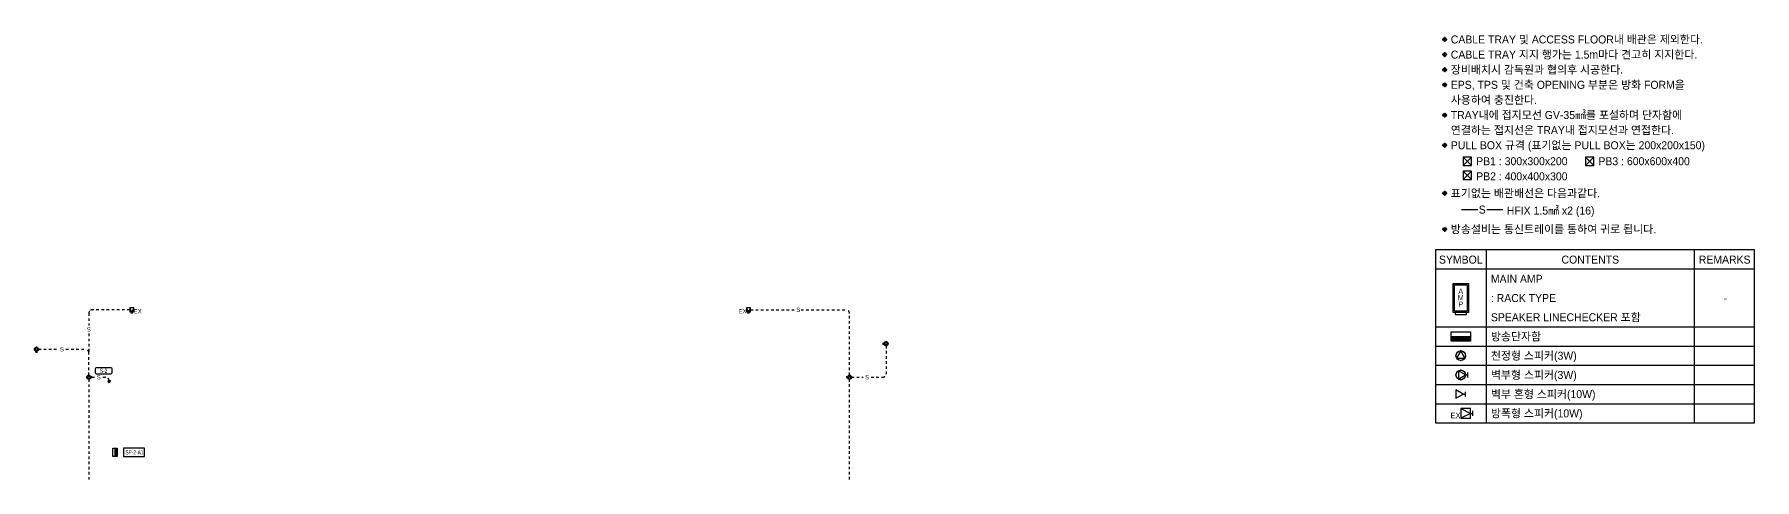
# Model space of a CAD drawing. Header units: millimetres. Extents: x 93478 to 502050, y -351975 to 881490.
# Drawn here: x 96724 to 247200, y -48416 to -9510 of the extents above; entities that cross this region are included whole.
import ezdxf
from ezdxf.enums import TextEntityAlignment as Align

# ---------------------------------------------------------------- set-up
doc = ezdxf.new("R2010")
doc.units = ezdxf.units.MM
doc.header["$LTSCALE"] = 150
doc.set_wipeout_variables(frame=1)
doc.linetypes.add('D1', pattern=[3, 1, -1, 1])
for name, color, linetype in [('------30 Public Address Terminal Board', 3, 'Continuous'), ('------31 Speaker', 3, 'Continuous'), ('-----20 General Symbol', 3, 'Continuous'), ('-----21 Embeded Wire in Ceiling or Wall', 4, 'Continuous'), ('-----23 Concealed or Exposed Wire', 4, 'D1'), ('-----29 Cable Schedule', 1, 'Continuous'), ('-----30 Text', 2, 'Continuous')]:
    doc.layers.add(name, color=color, linetype=linetype)
doc.styles.add('ELEC', font='')
doc.styles.get('ELEC').set_extended_font_data('Dotum')

# ---------------------------------------------------------------- blocks, each defined once
blk = doc.blocks.new('I02')
for p, q in [((-75, 0), (0, 0)), ((0, -75), (0, 75))]:
    blk.add_line(p, q)
blk.add_lwpolyline([(-300, -130), (-75, 0), (-300, 130)], close=True)
at = {"linetype": 'Continuous'}
blk.add_circle((-225, 0), 150, dxfattribs=at)
for p in [(-225, 150), (-375, 0), (-225, -150), (-75, 0)]:
    blk.add_point(p)
blk = doc.blocks.new('O07')
blk.add_lwpolyline([(0, -100), (173, 0), (0, 100)], close=True)
blk = doc.blocks.new('I05')
blk.add_hatch(color=256).paths.add_polyline_path([(300, 150), (-300, 150), (-300, 0), (300, 0)])
blk.add_line((-300, 150), (300, 150))
blk.add_lwpolyline([(-300, 0), (-300, 300), (300, 300), (300, 0)], close=True)
blk = doc.blocks.new('I04')
for p, q in [((-375, 150), (-75, 0)), ((-75, 0), (-375, -150)), ((-75, 0), (0, 0)), ((0, -75), (0, 75))]:
    blk.add_line(p, q)
blk.add_lwpolyline([(-375, -150), (-75, -150), (-75, 150), (-375, 150)], close=True)
blk = doc.blocks.new('E01-1')
blk.add_lwpolyline([(130, -75), (0, 150), (-130, -75)], close=True)
at = {"linetype": 'Continuous'}
blk.add_circle((0, 0), 150, dxfattribs=at)
for p in [(-150, 0), (0, 150), (150, 0), (0, -150)]:
    blk.add_point(p)
blk = doc.blocks.new('I03')
for p, q in [((-75, 0), (0, 0)), ((0, -75), (0, 75))]:
    blk.add_line(p, q)
blk.add_lwpolyline([(-75, 0), (-300, 130), (-300, -130)], close=True)
blk = doc.blocks.new('I12')
for points in [[(300, 75), (-300, 75), (-300, 1200), (300, 1200)], [(225, 75), (-225, 75), (-225, 0), (225, 0)]]:
    blk.add_lwpolyline(points, close=True)
at = {"color": 1}
blk.add_lwpolyline([(-250, 1150), (250, 1150), (250, 125), (-250, 125)], close=True, dxfattribs=at)
at = {"style": 'ELEC'}
for s, p in [('M', (0, 650)), ('A', (0, 900)), ('P', (0, 400))]:
    blk.add_text(s, height=200, dxfattribs=at).set_placement(p, align=Align.MIDDLE)
blk = doc.blocks.new('A$C9b6ca0ab')
at = {"layer": '-----30 Text'}
h = blk.add_hatch(color=256, dxfattribs=at)
edge = h.paths.add_edge_path()
edge.add_arc((-32211, -9950), 160, 0, 360)
h = blk.add_hatch(color=256, dxfattribs=at)
edge = h.paths.add_edge_path()
edge.add_arc((-32211, -11271), 160, 0, 360)
h = blk.add_hatch(color=256, dxfattribs=at)
edge = h.paths.add_edge_path()
edge.add_arc((-32211, -12592), 160, 0, 360)
h = blk.add_hatch(color=256, dxfattribs=at)
edge = h.paths.add_edge_path()
edge.add_arc((-32211, -13913), 160, 0, 360)
h = blk.add_hatch(color=256, dxfattribs=at)
edge = h.paths.add_edge_path()
edge.add_arc((-32211, -16555), 160, 0, 360)
h = blk.add_hatch(color=256, dxfattribs=at)
edge = h.paths.add_edge_path()
edge.add_arc((-32211, -19196), 160, 0, 360)
h = blk.add_hatch(color=256, dxfattribs=at)
edge = h.paths.add_edge_path()
edge.add_arc((-32211, -23392), 160, 0, 360)
h = blk.add_hatch(color=256, dxfattribs=at)
edge = h.paths.add_edge_path()
edge.add_arc((-32211, -26534), 160, 0, 360)
at = {"layer": '-----20 General Symbol'}
for p, q in [((-29852, -20955), (-30580, -20227)), ((-29852, -20227), (-30580, -20955)), ((-19157, -20955), (-19885, -20227)), ((-19157, -20227), (-19885, -20955)), ((-29852, -22202), (-30580, -21474)), ((-29852, -21474), (-30580, -22202))]:
    blk.add_line(p, q, dxfattribs=at)
for points in [[(-30580, -20227), (-30580, -20955), (-29852, -20955), (-29852, -20227)], [(-19885, -20227), (-19885, -20955), (-19157, -20955), (-19157, -20227)], [(-30580, -21474), (-30580, -22202), (-29852, -22202), (-29852, -21474)]]:
    blk.add_lwpolyline(points, close=True, dxfattribs=at)
at = {"layer": '-----21 Embeded Wire in Ceiling or Wall'}
for p, q in [((-30734, -24820, 0), (-29310, -24820, 0)), ((-28528, -24820, 0), (-27115, -24820, 0))]:
    blk.add_line(p, q, dxfattribs=at)
at = {"layer": '-----30 Text'}
for centre in [(-32211, -9950), (-32211, -11271), (-32211, -12592), (-32211, -13913), (-32211, -16555), (-32211, -19196), (-32211, -23392, 0), (-32211, -26534, 0)]:
    blk.add_circle(centre, 160, dxfattribs=at)
for p in [(-32371, -9950), (-32211, -9790), (-32211, -10110), (-32051, -9950), (-32371, -11271), (-32211, -11111), (-32211, -11431), (-32051, -11271), (-32371, -12592), (-32211, -12432), (-32211, -12752), (-32051, -12592), (-32371, -13913), (-32211, -14073), (-32051, -13913), (-32371, -16555), (-32211, -16714), (-32051, -16555), (-32371, -19196), (-32211, -19037), (-32211, -19356), (-32051, -19196), (-32371, -23392, 0), (-32211, -23232, 0), (-32211, -23552, 0), (-32051, -23392, 0), (-32371, -26534, 0), (-32211, -26694, 0), (-32051, -26534, 0)]:
    blk.add_point(p, dxfattribs=at)
at = {"layer": '-----21 Embeded Wire in Ceiling or Wall', "style": 'ELEC'}
blk.add_text('S', height=700, dxfattribs=at).set_placement((-28925, -24820, 0), align=Align.MIDDLE_CENTER)
at = {"layer": '-----30 Text', "style": 'ELEC'}
for s, p in [('CABLE TRAY 및 ACCESS FLOOR내 배관은 제외한다.', (-31675, -9950)), ('CABLE TRAY 지지 행가는 1.5m마다 견고히 지지한다.', (-31675, -11271)), ('장비배치시 감독원과 협의후 시공한다.', (-31675, -12592)), ('EPS, TPS 및 건축 OPENING 부분은 방화 FORM을', (-31675, -13913)), ('사용하여 충진한다.', (-31675, -15234)), ('TRAY내에 접지모선 GV-35㎟를 포설하며 단자함에', (-31675, -16555)), ('연결하는 접지선은 TRAY내 접지모선과 연접한다.', (-31675, -17876)), ('PULL BOX 규격 (표기없는 PULL BOX는 200x200x150)', (-31675, -19196)), ('PB1 : 300x300x200', (-29455, -20591)), ('PB3 : 600x600x400', (-18761, -20591)), ('PB2 : 400x400x300', (-29455, -21912)), ('표기없는 배관배선은 다음과같다.', (-31675, -23392, 0)), ('HFIX 1.5㎟ x2 (16)', (-26777, -24907, 0)), ('방송설비는 통신트레이를 통하여 귀로 됩니다.', (-31675, -26534, 0))]:
    blk.add_text(s, height=700, dxfattribs=at).set_placement(p, align=Align.MIDDLE_LEFT)
at = {"color": 3}
blk.add_wipeout([(-5100, -28351), (-33000, -28351), (-33000, -43471), (-5100, -43471)], dxfattribs=at).dxf.layer = '-----29 Cable Schedule'
at = {"layer": '-----29 Cable Schedule'}
for p, q in [((-28569, -28351), (-28569, -30031)), ((-10380, -28351), (-10380, -30031)), ((-28569, -30031), (-28569, -43471)), ((-10380, -30031), (-10380, -43471)), ((-33000, -35071), (-5100, -35071)), ((-33000, -36751), (-5100, -36751)), ((-33000, -38431), (-5100, -38431)), ((-33000, -40111), (-5100, -40111)), ((-33000, -41791), (-5100, -41791))]:
    blk.add_line(p, q, dxfattribs=at)
at = {"layer": '-----29 Cable Schedule', "color": 3}
blk.add_line((-5100, -30031), (-33000, -30031), dxfattribs=at)
blk.add_lwpolyline([(-5100, -28351), (-33000, -28351), (-33000, -43471), (-5100, -43471)], close=True, dxfattribs=at)
at = {"layer": '------30 Public Address Terminal Board'}
for name, p, xscale, yscale, zscale in [('I12', (-30802, -33979), 2.240000000000387, 2.240000000000387, 2.240000000000387), ('I05', (-30802, -36331), 2.8, 2.8, 2.8)]:
    blk.add_blockref(name, p, dxfattribs=dict(at, xscale=xscale, yscale=yscale, zscale=zscale))
at = {"layer": '------31 Speaker', "xscale": 2.8, "yscale": 2.8, "zscale": 2.8}
for name, p in [('E01-1', (-30802, -37591)), ('I03', (-30382, -40951)), ('I04', (-29734, -42631))]:
    blk.add_blockref(name, p, dxfattribs=at)
at = {"layer": '-----20 General Symbol', "xscale": 2.8, "yscale": 2.8, "zscale": 2.8}
blk.add_blockref('I02', (-30172, -39271), dxfattribs=at)
at = {"layer": '------31 Speaker', "style": 'ELEC'}
blk.add_text('EX', height=500, dxfattribs=at).set_placement((-31699, -42811), align=Align.MIDDLE_LEFT)
at = {"layer": '-----29 Cable Schedule', "color": 2, "style": 'ELEC'}
for s, p in [('SYMBOL', (-30802, -29191)), ('CONTENTS', (-19474, -29191)), ('REMARKS', (-7716, -29191))]:
    blk.add_text(s, height=700, dxfattribs=at).set_placement(p, align=Align.MIDDLE)
at = {"layer": '-----30 Text', "style": 'ELEC'}
for s, p in [('MAIN AMP', (-28168, -30871)), (': RACK TYPE', (-28168, -32551)), ('-', (-7813, -32551)), ('SPEAKER LINECHECKER 포함 ', (-28168, -34231)), ('방송단자함', (-28168, -35911)), ('천정형 스피커(3W)', (-28168, -37591)), ('벽부형 스피커(3W)', (-28168, -39271)), ('벽부 혼형 스피커(10W)', (-28168, -40951)), ('방폭형 스피커(10W)', (-28168, -42631))]:
    blk.add_text(s, height=700, dxfattribs=at).set_placement(p, align=Align.MIDDLE_LEFT)

msp = doc.modelspace()

# ---------------------------------------------------------------- linework, layer by layer
at = {"layer": '------30 Public Address Terminal Board', "color": 1, "elevation": 0}
msp.add_lwpolyline([(104514, -45660), (104514, -46410), (106354, -46410), (106354, -45660)], close=True, dxfattribs=at)
at = {"layer": '-----23 Concealed or Exposed Wire', "ltscale": 1.5}
for p, q in [((101484, -33875), (101484, -34944)), ((105064, -33575), (101784, -33575)), ((159374, -33575), (163316, -33575)), ((163783, -33575), (167724, -33575)), ((168024, -39290), (168024, -33875)), ((97084, -37025), (98780, -37025)), ((99487, -37025), (101184, -37025)), ((101484, -39290), (101484, -37325)), ((171224, -36725), (171224, -39170)), ((101484, -39650), (101484, -48416)), ((101754, -39470), (102000, -39470)), ((102707, -39470), (102954, -39470)), ((103254, -39770), (103254, -39970)), ((168024, -48416), (168024, -39650)), ((168204, -39470), (169210, -39470)), ((169917, -39470), (170924, -39470))]:
    msp.add_line(p, q, dxfattribs=at)
msp.add_lwpolyline([(101484, -35652), (101484, -37325)], dxfattribs=at)
at = {"layer": '-----23 Concealed or Exposed Wire'}
msp.add_arc((101784, -33875), 300, 90, 180, dxfattribs=at)
at = {"layer": '-----23 Concealed or Exposed Wire', "ltscale": 1.5}
for centre, start, end in [((167724, -33875), 360, 90), ((101184, -37325), 0, 90), ((102954, -39770), 0, 90), ((170924, -39170), 270, 0)]:
    msp.add_arc(centre, 300, start, end, dxfattribs=at)
at = {"color": 1, "linetype": 'Continuous', "elevation": 0}
msp.add_lwpolyline([(102028, -39023, 0.4142136), (102178, -39173), (103378, -39173, 0.4142136), (103528, -39023), (103528, -38798, 0.4142136), (103378, -38648), (102178, -38648, 0.4142136), (102028, -38798)], format="xyb", close=True, dxfattribs=at)

# ---------------------------------------------------------------- block references
at = {"layer": '------30 Public Address Terminal Board', "xscale": 1.2, "yscale": 1.2, "zscale": 1.2, "rotation": 89.99999999999999}
msp.add_blockref('I05', (103954, -46035), dxfattribs=at)
at = {"layer": '------31 Speaker', "xscale": 1.2, "yscale": 1.2, "zscale": 1.2}
for name, p, rotation in [('I04', (105244, -33845), 269.9999999999999), ('I04', (159194, -33845), 269.9999999999999), ('I02', (96904, -37295), 270), ('I02', (170954, -36545), 180), ('I02', (167754, -39470), 180)]:
    msp.add_blockref(name, p, dxfattribs=dict(at, rotation=rotation))
msp.add_blockref('I02', (101754, -39470), dxfattribs=at)
at = {"layer": '-----23 Concealed or Exposed Wire', "ltscale": 1.5, "xscale": -1.2, "yscale": 1.2, "zscale": 1.2, "rotation": 90}
msp.add_blockref('O07', (103254, -39762), dxfattribs=at)
at = {"layer": '-----29 Cable Schedule'}
msp.add_blockref('A$C9b6ca0ab', (252300, 0), dxfattribs=at)

# ---------------------------------------------------------------- texts
at = {"layer": '------30 Public Address Terminal Board', "style": 'ELEC', "width": 0.7}
msp.add_text('SP-2-A1', height=375, dxfattribs=at).set_placement((105472, -46035, 0), align=Align.MIDDLE_CENTER)
at = {"layer": '------31 Speaker', "style": 'ELEC'}
for p in [(105760, -33698, 0), (158679, -33698, 0)]:
    msp.add_text('EX', height=375, dxfattribs=at).set_placement(p, align=Align.MIDDLE_CENTER)
at = {"layer": '-----21 Embeded Wire in Ceiling or Wall', "style": 'ELEC'}
msp.add_text('S', height=375, dxfattribs=at).set_placement((102354, -39470), align=Align.MIDDLE_CENTER)
at = {"layer": '-----23 Concealed or Exposed Wire', "ltscale": 1.5, "style": 'ELEC'}
for p in [(163549, -33575), (101484, -35298), (99134, -37025, 0), (169564, -39470)]:
    msp.add_text('S', height=375, dxfattribs=at).set_placement(p, align=Align.MIDDLE_CENTER)
at = {"linetype": 'Continuous', "style": 'ELEC', "width": 0.7}
msp.add_text('S-2', height=375, dxfattribs=at).set_placement((102778, -38910), align=Align.MIDDLE)

doc.saveas('drawing.dxf')
